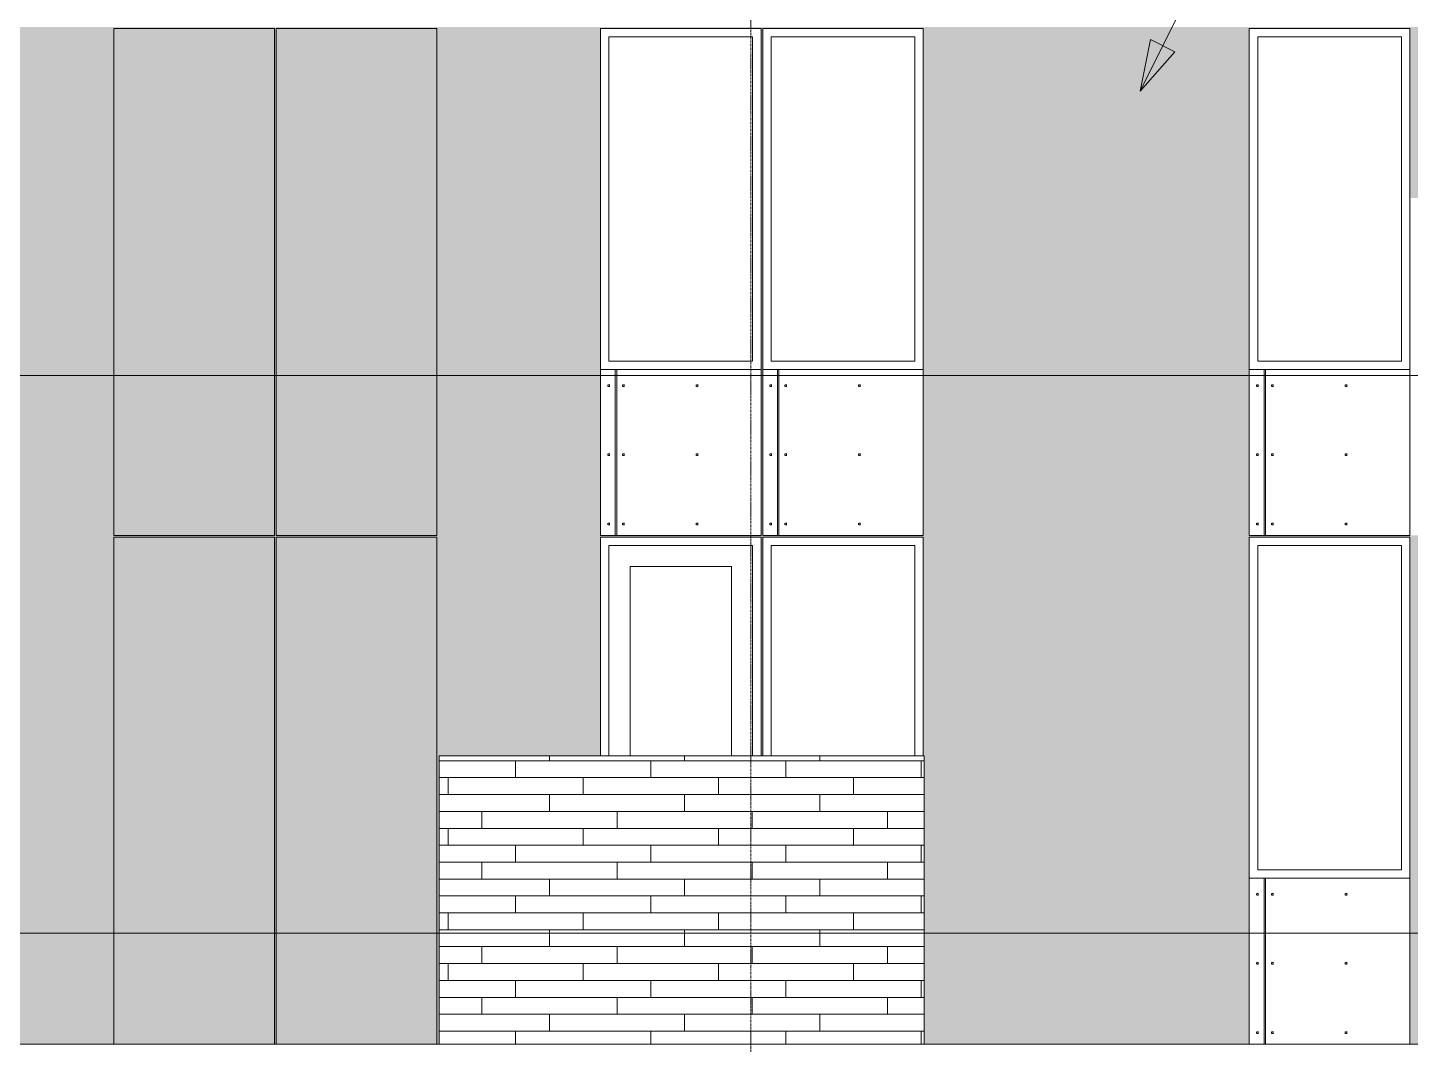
# Model space of a CAD drawing. Header units: inches. Extents: x -4169 to 1217, y -214 to 588.
# Drawn here: x -458.1 to -130.8, y 109.7 to 350.3 of the extents above; entities that cross this region are included whole.
import ezdxf

# ---------------------------------------------------------------- set-up
doc = ezdxf.new("R2010")
doc.units = ezdxf.units.IN
doc.header["$MEASUREMENT"] = 0
doc.linetypes.add('Grid Line 1_2_', pattern=[0.875, 0.5, -0.125, 0.125, -0.125])
for name, color, linetype, lineweight in [('0-6', 90, 'Continuous', 5), ('A-FLOR-LEVL-1', 51, 'Grid Line 1_2_', 9), ('A-GLAZ', 151, 'Continuous', 13), ('A-GLAZ-1', 151, 'Continuous', 9), ('A-WALL', 113, 'Continuous', 13), ('A-WALL-PATT-3', 111, 'Continuous', 9), ('G-ANNO-TEXT', 231, 'Continuous', 9), ('S-GRID-1', 1, 'Grid Line 1_2_', 9)]:
    doc.layers.add(name, color=color, linetype=linetype, lineweight=lineweight)
pattern_1 = [(0, (-358.583, 136.8), (0, 4), []), (90, (-358.583, 136.8), (-8, 8), [4, -28]), (90, (-342.583, 140.8), (-8, 8), [4, -28])]

# ---------------------------------------------------------------- blocks, each defined once
blk = doc.blocks.new('CTR - 2nd Phase_rvt-2-BUILDING ELEVATION - COURTYARD - LOOKING WEST')
at = {"layer": 'A-FLOR-LEVL-1'}
for p, q in [((1814.21, 268), (4168.71, 268)), ((1814.21, 136), (4168.71, 136))]:
    blk.add_line(p, q, dxfattribs=at)
blk = doc.blocks.new('CTR - 1st Phase - Common Walls_rvt-2-BUILDING ELEVATION - COURTYARD - LOOKING WEST')
at = {"layer": 'A-FLOR-LEVL-1'}
for p, q in [((1814.21, 268), (4168.71, 268)), ((1814.21, 136), (4168.71, 136))]:
    blk.add_line(p, q, dxfattribs=at)
blk = doc.blocks.new('_THE_ WINDOW _ DOOR - Door - 2nd Floor-2113393-BUILDING ELEVATION - COURTYARD - LOOKING WEST')
at = {"layer": 'A-GLAZ'}
for p, q in [((3328.94, 229.75), (3290.91, 229.75)), ((3290.91, 229.75), (3290.91, 178)), ((3328.94, 178), (3328.94, 229.75)), ((3292.91, 178), (3292.91, 227.75)), ((3292.91, 227.75), (3326.94, 227.75)), ((3326.94, 227.75), (3326.94, 178)), ((3297.91, 178), (3297.91, 222.75)), ((3297.91, 222.75), (3321.94, 222.75)), ((3321.94, 222.75), (3321.94, 178))]:
    blk.add_line(p, q, dxfattribs=at)
blk = doc.blocks.new('_THE_ WINDOW _ DOOR - hvac panel - 2nd floor-2113876-BUILDING ELEVATION - COURTYARD - LOOKING WEST')
at = {"layer": 'A-GLAZ-1'}
h = blk.add_hatch(dxfattribs=at)
h.set_pattern_fill('FP_52', color=256, style=0, pattern_type=2)
h.set_pattern_definition([(0, (2740.124, 174.437), (1, 1), [0.5, -1.5]), (90, (2740.374, 174.187), (-1, 1), [0.5, -1.5])])
h.paths.add_polyline_path([(2752.94, 109.75), (2752.94, 229.75), (2714.91, 229.75), (2714.91, 109.75), (2721.34, 109.75)], flags=0)
at = {"layer": 'A-GLAZ'}
for p, q in [((2752.94, 229.75), (2714.91, 229.75)), ((2714.91, 109.75), (2714.91, 229.75)), ((2752.94, 229.75), (2752.94, 109.75)), ((2752.94, 109.75), (2714.91, 109.75))]:
    blk.add_line(p, q, dxfattribs=at)
blk = doc.blocks.new('_THE_ WINDOW _ DOOR - hvac panel - 3rd floor-2113390-BUILDING ELEVATION - COURTYARD - LOOKING WEST')
at = {"layer": 'A-GLAZ-1'}
h = blk.add_hatch(dxfattribs=at)
h.set_pattern_fill('FP_55', color=256, style=0, pattern_type=2)
h.set_pattern_definition([(0, (2740.124, 294.812), (1, 1), [0.5, -1.5]), (90, (2740.374, 294.562), (-1, 1), [0.5, -1.5])])
h.paths.add_polyline_path([(2752.94, 230.12), (2752.94, 350.12), (2714.91, 350.12), (2714.91, 230.12), (2721.34, 230.12)], flags=0)
at = {"layer": 'A-GLAZ'}
for p, q in [((2752.94, 350.12), (2714.91, 350.12)), ((2714.91, 350.12), (2714.91, 230.12)), ((2752.94, 230.12), (2752.94, 350.12)), ((2714.91, 230.12), (2752.94, 230.12))]:
    blk.add_line(p, q, dxfattribs=at)
blk = doc.blocks.new('_THE_ WINDOW _ DOOR - Window - 3rd Floor-2113392-BUILDING ELEVATION - COURTYARD - LOOKING WEST')
at = {"layer": 'A-GLAZ-1'}
h = blk.add_hatch(dxfattribs=at)
h.set_pattern_fill('FP_53', color=256, style=0, pattern_type=2)
h.set_pattern_definition([(0, (2447.48, 287.55), (-38.4, 120.38), [0.392, -38.007]), (0, (2447.48, 287.95), (-38.4, 120.38), [0.392, -38.007]), (0, (2447.48, 303.91), (-38.4, 120.38), [0.392, -38.007]), (0, (2447.48, 304.3), (-38.4, 120.38), [0.392, -38.007]), (0, (2447.48, 320.27), (-38.4, 120.38), [0.392, -38.007]), (0, (2447.48, 320.66), (-38.4, 120.38), [0.392, -38.007]), (0, (2447.48, 336.62), (-38.4, 120.38), [0.392, -38.007]), (0, (2447.48, 337.02), (-38.4, 120.38), [0.392, -38.007]), (0, (2447.48, 352.98), (-38.4, 120.38), [0.392, -38.007]), (0, (2447.48, 353.38), (-38.4, 120.38), [0.392, -38.007]), (0, (2447.48, 369.34), (-38.4, 120.38), [0.392, -38.007]), (0, (2447.48, 369.73), (-38.4, 120.375), [0.392, -38.007]), (0, (2447.48, 385.7), (-38.4, 120.375), [0.392, -38.007]), (0, (2447.48, 386.09), (-38.4, 120.375), [0.392, -38.007]), (0, (2447.48, 402.05), (-38.4, 120.375), [0.392, -38.007]), (0, (2447.48, 402.45), (-38.4, 120.375), [0.392, -38.007]), (0, (2464.93, 287.55), (-38.4, 120.38), [0.392, -38.007]), (0, (2464.93, 287.95), (-38.4, 120.38), [0.392, -38.007]), (0, (2464.93, 303.91), (-38.4, 120.38), [0.392, -38.007]), (0, (2464.93, 304.3), (-38.4, 120.38), [0.392, -38.007]), (0, (2464.93, 320.27), (-38.4, 120.38), [0.392, -38.007]), (0, (2464.93, 320.66), (-38.4, 120.38), [0.392, -38.007]), (0, (2464.93, 336.62), (-38.4, 120.38), [0.392, -38.007]), (0, (2464.93, 337.02), (-38.4, 120.38), [0.392, -38.007]), (0, (2464.93, 352.98), (-38.4, 120.38), [0.392, -38.007]), (0, (2464.93, 353.38), (-38.4, 120.38), [0.392, -38.007]), (0, (2464.93, 369.34), (-38.4, 120.375), [0.392, -38.007]), (0, (2464.93, 369.73), (-38.4, 120.375), [0.392, -38.007]), (0, (2464.93, 385.7), (-38.4, 120.375), [0.392, -38.007]), (0, (2464.93, 386.09), (-38.4, 120.375), [0.392, -38.007]), (0, (2464.93, 402.05), (-38.4, 120.375), [0.392, -38.007]), (0, (2464.93, 402.45), (-38.4, 120.375), [0.392, -38.007]), (0, (2482.38, 287.55), (-38.4, 120.38), [0.392, -38.007]), (0, (2482.38, 287.95), (-38.4, 120.38), [0.392, -38.007]), (0, (2482.38, 303.91), (-38.4, 120.38), [0.392, -38.007]), (0, (2482.38, 304.3), (-38.4, 120.38), [0.392, -38.007]), (0, (2482.38, 320.27), (-38.4, 120.38), [0.392, -38.007]), (0, (2482.38, 320.66), (-38.4, 120.38), [0.392, -38.007]), (0, (2482.38, 336.62), (-38.4, 120.38), [0.392, -38.007]), (0, (2482.38, 337.02), (-38.4, 120.38), [0.392, -38.007]), (0, (2482.38, 352.98), (-38.4, 120.38), [0.392, -38.007]), (0, (2482.38, 353.38), (-38.4, 120.38), [0.392, -38.007]), (0, (2482.38, 369.34), (-38.4, 120.375), [0.392, -38.007]), (0, (2482.38, 369.73), (-38.4, 120.375), [0.392, -38.007]), (0, (2482.38, 385.7), (-38.4, 120.375), [0.392, -38.007]), (0, (2482.38, 386.09), (-38.4, 120.375), [0.392, -38.007]), (0, (2482.38, 402.05), (-38.4, 120.375), [0.392, -38.007]), (0, (2482.38, 402.45), (-38.4, 120.375), [0.392, -38.007]), (90, (2445.736, 285), (-38.4, 2e-15), [120, -0.375]), (90, (2446.11, 285), (-38.4, 2e-15), [120, -0.375]), (90, (2447.477, 287.554), (-38.4, 2e-15), [0.392, -119.982]), (90, (2447.477, 303.91), (-38.4, 2e-15), [0.392, -119.982]), (90, (2447.477, 320.268), (-38.4, 2e-15), [0.392, -119.982]), (90, (2447.477, 336.625), (-38.4, 2e-15), [0.392, -119.982]), (90, (2447.477, 352.982), (-38.4, 2e-15), [0.392, -119.982]), (90, (2447.477, 369.34), (-38.4, 2e-15), [0.392, -119.982]), (90, (2447.477, 385.697), (-38.4, 2e-15), [0.392, -119.982]), (90, (2447.477, 402.054), (-38.4, 2e-15), [0.392, -119.982]), (90, (2447.87, 287.554), (-38.4, 2e-15), [0.392, -119.982]), (90, (2447.87, 303.91), (-38.4, 2e-15), [0.392, -119.982]), (90, (2447.87, 320.268), (-38.4, 2e-15), [0.392, -119.982]), (90, (2447.87, 336.625), (-38.4, 2e-15), [0.392, -119.982]), (90, (2447.87, 352.982), (-38.4, 2e-15), [0.392, -119.982]), (90, (2447.87, 369.34), (-38.4, 2e-15), [0.392, -119.982]), (90, (2447.87, 385.697), (-38.4, 2e-15), [0.392, -119.982]), (90, (2447.87, 402.054), (-38.4, 2e-15), [0.392, -119.982]), (90, (2464.927, 287.554), (-38.4, 2e-15), [0.392, -119.982]), (90, (2464.927, 303.91), (-38.4, 2e-15), [0.392, -119.982]), (90, (2464.927, 320.268), (-38.4, 2e-15), [0.392, -119.982]), (90, (2464.927, 336.625), (-38.4, 2e-15), [0.392, -119.982]), (90, (2464.927, 352.982), (-38.4, 2e-15), [0.392, -119.982]), (90, (2464.927, 369.34), (-38.4, 2e-15), [0.392, -119.982]), (90, (2464.927, 385.697), (-38.4, 2e-15), [0.392, -119.982]), (90, (2464.927, 402.054), (-38.4, 2e-15), [0.392, -119.982]), (90, (2465.32, 287.554), (-38.4, 2e-15), [0.392, -119.982]), (90, (2465.32, 303.91), (-38.4, 2e-15), [0.392, -119.982]), (90, (2465.32, 320.268), (-38.4, 2e-15), [0.392, -119.982]), (90, (2465.32, 336.625), (-38.4, 2e-15), [0.392, -119.982]), (90, (2465.32, 352.982), (-38.4, 2e-15), [0.392, -119.982]), (90, (2465.32, 369.34), (-38.4, 2e-15), [0.392, -119.982]), (90, (2465.32, 385.697), (-38.4, 2e-15), [0.392, -119.982]), (90, (2465.32, 402.054), (-38.4, 2e-15), [0.392, -119.982]), (90, (2482.377, 287.554), (-38.4, 2e-15), [0.392, -119.982]), (90, (2482.377, 303.91), (-38.4, 2e-15), [0.392, -119.982]), (90, (2482.377, 320.268), (-38.4, 2e-15), [0.392, -119.982]), (90, (2482.377, 336.625), (-38.4, 2e-15), [0.392, -119.982]), (90, (2482.377, 352.982), (-38.4, 2e-15), [0.392, -119.982]), (90, (2482.377, 369.34), (-38.4, 2e-15), [0.392, -119.982]), (90, (2482.377, 385.697), (-38.4, 2e-15), [0.392, -119.982]), (90, (2482.377, 402.054), (-38.4, 2e-15), [0.392, -119.982]), (90, (2482.77, 287.554), (-38.4, 2e-15), [0.392, -119.982]), (90, (2482.77, 303.91), (-38.4, 2e-15), [0.392, -119.982]), (90, (2482.77, 320.268), (-38.4, 2e-15), [0.392, -119.982]), (90, (2482.77, 336.625), (-38.4, 2e-15), [0.392, -119.982]), (90, (2482.77, 352.982), (-38.4, 2e-15), [0.392, -119.982]), (90, (2482.77, 369.34), (-38.4, 2e-15), [0.392, -119.982]), (90, (2482.77, 385.697), (-38.4, 2e-15), [0.392, -119.982]), (90, (2482.77, 402.054), (-38.4, 2e-15), [0.392, -119.982]), (180, (2484.14, 284.62), (-38.4, 120.38), [38.025, -0.375]), (180, (2484.14, 285), (-38.4, 120.38), [38.025, -0.375])])
h.paths.add_polyline_path([(2407.71, 230.12), (2445.74, 230.12), (2445.74, 269.37), (2407.71, 269.37), (2407.71, 232.61)], flags=0)
at = {"layer": 'A-GLAZ'}
for p, q in [((2445.74, 350.12), (2407.71, 350.12)), ((2407.71, 350.12), (2407.71, 269.37)), ((2409.71, 271.37), (2409.71, 348.12)), ((2409.71, 348.12), (2443.74, 348.12)), ((2443.74, 348.12), (2443.74, 271.37)), ((2445.74, 269.37), (2445.74, 350.12)), ((2407.71, 269.37), (2445.74, 269.37)), ((2407.71, 269.37), (2407.71, 230.12)), ((2443.74, 271.37), (2409.71, 271.37)), ((2445.74, 230.12), (2445.74, 269.37)), ((2407.71, 230.12), (2445.74, 230.12))]:
    blk.add_line(p, q, dxfattribs=at)
blk = doc.blocks.new('_THE_ WINDOW _ DOOR - Window - 2nd Floor-V61-BUILDING ELEVATION - COURTYARD - LOOKING WEST')
at = {"layer": 'A-GLAZ-1'}
h = blk.add_hatch(dxfattribs=at)
h.set_pattern_fill('FP_56', color=256, style=0, pattern_type=2)
h.set_pattern_definition([(0, (3177.08, 167.18), (-38.4, 120.38), [0.392, -38.007]), (0, (3177.08, 167.57), (-38.4, 120.38), [0.392, -38.007]), (0, (3177.08, 183.54), (-38.4, 120.38), [0.392, -38.007]), (0, (3177.08, 183.93), (-38.4, 120.38), [0.392, -38.007]), (0, (3177.08, 199.89), (-38.4, 120.38), [0.392, -38.007]), (0, (3177.08, 200.29), (-38.4, 120.38), [0.392, -38.007]), (0, (3177.08, 216.25), (-38.4, 120.38), [0.392, -38.007]), (0, (3177.08, 216.64), (-38.4, 120.38), [0.392, -38.007]), (0, (3177.08, 232.61), (-38.4, 120.38), [0.392, -38.007]), (0, (3177.08, 233), (-38.4, 120.38), [0.392, -38.007]), (0, (3177.08, 248.96), (-38.4, 120.38), [0.392, -38.007]), (0, (3177.08, 249.36), (-38.4, 120.375), [0.392, -38.007]), (0, (3177.08, 265.32), (-38.4, 120.375), [0.392, -38.007]), (0, (3177.08, 265.71), (-38.4, 120.375), [0.392, -38.007]), (0, (3177.08, 281.68), (-38.4, 120.375), [0.392, -38.007]), (0, (3177.08, 282.07), (-38.4, 120.375), [0.392, -38.007]), (0, (3194.53, 167.18), (-38.4, 120.38), [0.392, -38.007]), (0, (3194.53, 167.57), (-38.4, 120.38), [0.392, -38.007]), (0, (3194.53, 183.54), (-38.4, 120.38), [0.392, -38.007]), (0, (3194.53, 183.93), (-38.4, 120.38), [0.392, -38.007]), (0, (3194.53, 199.89), (-38.4, 120.38), [0.392, -38.007]), (0, (3194.53, 200.29), (-38.4, 120.38), [0.392, -38.007]), (0, (3194.53, 216.25), (-38.4, 120.38), [0.392, -38.007]), (0, (3194.53, 216.64), (-38.4, 120.38), [0.392, -38.007]), (0, (3194.53, 232.61), (-38.4, 120.38), [0.392, -38.007]), (0, (3194.53, 233), (-38.4, 120.38), [0.392, -38.007]), (0, (3194.53, 248.96), (-38.4, 120.375), [0.392, -38.007]), (0, (3194.53, 249.36), (-38.4, 120.375), [0.392, -38.007]), (0, (3194.53, 265.32), (-38.4, 120.375), [0.392, -38.007]), (0, (3194.53, 265.71), (-38.4, 120.375), [0.392, -38.007]), (0, (3194.53, 281.68), (-38.4, 120.375), [0.392, -38.007]), (0, (3194.53, 282.07), (-38.4, 120.375), [0.392, -38.007]), (0, (3211.98, 167.18), (-38.4, 120.38), [0.392, -38.007]), (0, (3211.98, 167.57), (-38.4, 120.38), [0.392, -38.007]), (0, (3211.98, 183.54), (-38.4, 120.38), [0.392, -38.007]), (0, (3211.98, 183.93), (-38.4, 120.38), [0.392, -38.007]), (0, (3211.98, 199.89), (-38.4, 120.38), [0.392, -38.007]), (0, (3211.98, 200.29), (-38.4, 120.38), [0.392, -38.007]), (0, (3211.98, 216.25), (-38.4, 120.38), [0.392, -38.007]), (0, (3211.98, 216.64), (-38.4, 120.38), [0.392, -38.007]), (0, (3211.98, 232.61), (-38.4, 120.38), [0.392, -38.007]), (0, (3211.98, 233), (-38.4, 120.38), [0.392, -38.007]), (0, (3211.98, 248.96), (-38.4, 120.375), [0.392, -38.007]), (0, (3211.98, 249.36), (-38.4, 120.375), [0.392, -38.007]), (0, (3211.98, 265.32), (-38.4, 120.375), [0.392, -38.007]), (0, (3211.98, 265.71), (-38.4, 120.375), [0.392, -38.007]), (0, (3211.98, 281.68), (-38.4, 120.375), [0.392, -38.007]), (0, (3211.98, 282.07), (-38.4, 120.375), [0.392, -38.007]), (90, (3175.336, 164.625), (-38.4, 2e-15), [120, -0.375]), (90, (3175.71, 164.625), (-38.4, 2e-15), [120, -0.375]), (90, (3177.077, 167.18), (-38.4, 2e-15), [0.392, -119.982]), (90, (3177.077, 183.536), (-38.4, 2e-15), [0.392, -119.982]), (90, (3177.077, 199.893), (-38.4, 2e-15), [0.392, -119.982]), (90, (3177.077, 216.25), (-38.4, 2e-15), [0.392, -119.982]), (90, (3177.077, 232.607), (-38.4, 2e-15), [0.392, -119.982]), (90, (3177.077, 248.964), (-38.4, 2e-15), [0.392, -119.982]), (90, (3177.077, 265.322), (-38.4, 2e-15), [0.392, -119.982]), (90, (3177.077, 281.68), (-38.4, 2e-15), [0.392, -119.982]), (90, (3177.47, 167.18), (-38.4, 2e-15), [0.392, -119.982]), (90, (3177.47, 183.536), (-38.4, 2e-15), [0.392, -119.982]), (90, (3177.47, 199.893), (-38.4, 2e-15), [0.392, -119.982]), (90, (3177.47, 216.25), (-38.4, 2e-15), [0.392, -119.982]), (90, (3177.47, 232.607), (-38.4, 2e-15), [0.392, -119.982]), (90, (3177.47, 248.964), (-38.4, 2e-15), [0.392, -119.982]), (90, (3177.47, 265.322), (-38.4, 2e-15), [0.392, -119.982]), (90, (3177.47, 281.68), (-38.4, 2e-15), [0.392, -119.982]), (90, (3194.527, 167.18), (-38.4, 2e-15), [0.392, -119.982]), (90, (3194.527, 183.536), (-38.4, 2e-15), [0.392, -119.982]), (90, (3194.527, 199.893), (-38.4, 2e-15), [0.392, -119.982]), (90, (3194.527, 216.25), (-38.4, 2e-15), [0.392, -119.982]), (90, (3194.527, 232.607), (-38.4, 2e-15), [0.392, -119.982]), (90, (3194.527, 248.964), (-38.4, 2e-15), [0.392, -119.982]), (90, (3194.527, 265.322), (-38.4, 2e-15), [0.392, -119.982]), (90, (3194.527, 281.68), (-38.4, 2e-15), [0.392, -119.982]), (90, (3194.92, 167.18), (-38.4, 2e-15), [0.392, -119.982]), (90, (3194.92, 183.536), (-38.4, 2e-15), [0.392, -119.982]), (90, (3194.92, 199.893), (-38.4, 2e-15), [0.392, -119.982]), (90, (3194.92, 216.25), (-38.4, 2e-15), [0.392, -119.982]), (90, (3194.92, 232.607), (-38.4, 2e-15), [0.392, -119.982]), (90, (3194.92, 248.964), (-38.4, 2e-15), [0.392, -119.982]), (90, (3194.92, 265.322), (-38.4, 2e-15), [0.392, -119.982]), (90, (3194.92, 281.68), (-38.4, 2e-15), [0.392, -119.982]), (90, (3211.977, 167.18), (-38.4, 2e-15), [0.392, -119.982]), (90, (3211.977, 183.536), (-38.4, 2e-15), [0.392, -119.982]), (90, (3211.977, 199.893), (-38.4, 2e-15), [0.392, -119.982]), (90, (3211.977, 216.25), (-38.4, 2e-15), [0.392, -119.982]), (90, (3211.977, 232.607), (-38.4, 2e-15), [0.392, -119.982]), (90, (3211.977, 248.964), (-38.4, 2e-15), [0.392, -119.982]), (90, (3211.977, 265.322), (-38.4, 2e-15), [0.392, -119.982]), (90, (3211.977, 281.68), (-38.4, 2e-15), [0.392, -119.982]), (90, (3212.37, 167.18), (-38.4, 2e-15), [0.392, -119.982]), (90, (3212.37, 183.536), (-38.4, 2e-15), [0.392, -119.982]), (90, (3212.37, 199.893), (-38.4, 2e-15), [0.392, -119.982]), (90, (3212.37, 216.25), (-38.4, 2e-15), [0.392, -119.982]), (90, (3212.37, 232.607), (-38.4, 2e-15), [0.392, -119.982]), (90, (3212.37, 248.964), (-38.4, 2e-15), [0.392, -119.982]), (90, (3212.37, 265.322), (-38.4, 2e-15), [0.392, -119.982]), (90, (3212.37, 281.68), (-38.4, 2e-15), [0.392, -119.982]), (180, (3213.74, 164.25), (-38.4, 120.38), [38.025, -0.375]), (180, (3213.74, 164.62), (-38.4, 120.38), [38.025, -0.375])])
h.paths.add_polyline_path([(3139.31, 109.75), (3175.34, 109.75), (3175.34, 149), (3137.31, 149), (3137.31, 109.75)], flags=0)
at = {"layer": 'A-GLAZ'}
for p, q in [((3175.34, 229.75), (3137.31, 229.75)), ((3137.31, 229.75), (3137.31, 149)), ((3175.34, 149), (3175.34, 229.75)), ((3139.31, 151), (3139.31, 227.75)), ((3139.31, 227.75), (3173.34, 227.75)), ((3173.34, 227.75), (3173.34, 151)), ((3173.34, 151), (3139.31, 151)), ((3137.31, 149), (3175.34, 149)), ((3137.31, 149), (3137.31, 109.75)), ((3175.34, 109.75), (3175.34, 149)), ((3137.31, 109.75), (3175.34, 109.75))]:
    blk.add_line(p, q, dxfattribs=at)
blk = doc.blocks.new('_THE_ WINDOW _ DOOR - Window - 2nd Floor-2113388-BUILDING ELEVATION - COURTYARD - LOOKING WEST')
at = {"layer": 'A-GLAZ'}
for p, q in [((3367.34, 229.75), (3329.31, 229.75)), ((3329.31, 229.75), (3329.31, 178)), ((3367.34, 178), (3367.34, 229.75)), ((3331.31, 178), (3331.31, 227.75)), ((3331.31, 227.75), (3365.34, 227.75)), ((3365.34, 227.75), (3365.34, 178))]:
    blk.add_line(p, q, dxfattribs=at)

msp = doc.modelspace()

# ---------------------------------------------------------------- hatches: boundary and pattern name
at = {"layer": 'A-WALL-PATT-3'}
h = msp.add_hatch(dxfattribs=at)
h.set_pattern_fill('FP_48', color=256, style=0, pattern_type=2)
h.set_pattern_definition([(0, (293.27, 112.3), (-38.4, 120.375), [0.392, -38.007]), (0, (293.27, 112.7), (-38.4, 120.375), [0.392, -38.007]), (0, (293.27, 128.66), (-38.4, 120.375), [0.392, -38.007]), (0, (293.27, 129.05), (-38.4, 120.375), [0.392, -38.007]), (0, (293.27, 145.02), (-38.4, 120.375), [0.392, -38.007]), (0, (293.27, 145.41), (-38.4, 120.375), [0.392, -38.007]), (0, (293.27, 161.38), (-38.4, 120.375), [0.392, -38.007]), (0, (293.27, 161.77), (-38.4, 120.375), [0.392, -38.007]), (0, (293.27, 177.73), (-38.4, 120.375), [0.392, -38.007]), (0, (293.27, 178.12), (-38.4, 120.375), [0.392, -38.007]), (0, (293.27, 194.09), (-38.4, 120.375), [0.392, -38.007]), (0, (293.27, 194.48), (-38.4, 120.375), [0.392, -38.007]), (0, (293.27, 210.45), (-38.4, 120.375), [0.392, -38.007]), (0, (293.27, 210.84), (-38.4, 120.375), [0.392, -38.007]), (0, (293.27, 226.8), (-38.4, 120.375), [0.392, -38.007]), (0, (293.27, 227.2), (-38.4, 120.375), [0.392, -38.007]), (0, (310.72, 112.3), (-38.4, 120.375), [0.392, -38.007]), (0, (310.72, 112.7), (-38.4, 120.375), [0.392, -38.007]), (0, (310.72, 128.66), (-38.4, 120.375), [0.392, -38.007]), (0, (310.72, 129.05), (-38.4, 120.375), [0.392, -38.007]), (0, (310.72, 145.02), (-38.4, 120.375), [0.392, -38.007]), (0, (310.72, 145.41), (-38.4, 120.375), [0.392, -38.007]), (0, (310.72, 161.38), (-38.4, 120.375), [0.392, -38.007]), (0, (310.72, 161.77), (-38.4, 120.375), [0.392, -38.007]), (0, (310.72, 177.73), (-38.4, 120.375), [0.392, -38.007]), (0, (310.72, 178.12), (-38.4, 120.375), [0.392, -38.007]), (0, (310.72, 194.09), (-38.4, 120.375), [0.392, -38.007]), (0, (310.72, 194.48), (-38.4, 120.375), [0.392, -38.007]), (0, (310.72, 210.45), (-38.4, 120.375), [0.392, -38.007]), (0, (310.72, 210.84), (-38.4, 120.375), [0.392, -38.007]), (0, (310.72, 226.8), (-38.4, 120.375), [0.392, -38.007]), (0, (310.72, 227.2), (-38.4, 120.375), [0.392, -38.007]), (0, (328.17, 112.3), (-38.4, 120.375), [0.392, -38.007]), (0, (328.17, 112.7), (-38.4, 120.375), [0.392, -38.007]), (0, (328.17, 128.66), (-38.4, 120.375), [0.392, -38.007]), (0, (328.17, 129.05), (-38.4, 120.375), [0.392, -38.007]), (0, (328.17, 145.02), (-38.4, 120.375), [0.392, -38.007]), (0, (328.17, 145.41), (-38.4, 120.375), [0.392, -38.007]), (0, (328.17, 161.38), (-38.4, 120.375), [0.392, -38.007]), (0, (328.17, 161.77), (-38.4, 120.375), [0.392, -38.007]), (0, (328.17, 177.73), (-38.4, 120.375), [0.392, -38.007]), (0, (328.17, 178.12), (-38.4, 120.375), [0.392, -38.007]), (0, (328.17, 194.09), (-38.4, 120.375), [0.392, -38.007]), (0, (328.17, 194.48), (-38.4, 120.375), [0.392, -38.007]), (0, (328.17, 210.45), (-38.4, 120.375), [0.392, -38.007]), (0, (328.17, 210.84), (-38.4, 120.375), [0.392, -38.007]), (0, (328.17, 226.8), (-38.4, 120.375), [0.392, -38.007]), (0, (328.17, 227.2), (-38.4, 120.375), [0.392, -38.007]), (90, (291.53, 109.75), (-38.4, 2e-15), [120, -0.375]), (90, (291.904, 109.75), (-38.4, 2e-15), [120, -0.375]), (90, (293.27, 112.304), (-38.4, 2e-15), [0.392, -119.982]), (90, (293.27, 128.66), (-38.4, 2e-15), [0.392, -119.982]), (90, (293.27, 145.018), (-38.4, 2e-15), [0.392, -119.982]), (90, (293.27, 161.375), (-38.4, 2e-15), [0.392, -119.982]), (90, (293.27, 177.732), (-38.4, 2e-15), [0.392, -119.982]), (90, (293.27, 194.09), (-38.4, 2e-15), [0.392, -119.982]), (90, (293.27, 210.447), (-38.4, 2e-15), [0.392, -119.982]), (90, (293.27, 226.804), (-38.4, 2e-15), [0.392, -119.982]), (90, (293.663, 112.304), (-38.4, 2e-15), [0.392, -119.982]), (90, (293.663, 128.66), (-38.4, 2e-15), [0.392, -119.982]), (90, (293.663, 145.018), (-38.4, 2e-15), [0.392, -119.982]), (90, (293.663, 161.375), (-38.4, 2e-15), [0.392, -119.982]), (90, (293.663, 177.732), (-38.4, 2e-15), [0.392, -119.982]), (90, (293.663, 194.09), (-38.4, 2e-15), [0.392, -119.982]), (90, (293.663, 210.447), (-38.4, 2e-15), [0.392, -119.982]), (90, (293.663, 226.804), (-38.4, 2e-15), [0.392, -119.982]), (90, (310.72, 112.304), (-38.4, 2e-15), [0.392, -119.982]), (90, (310.72, 128.66), (-38.4, 2e-15), [0.392, -119.982]), (90, (310.72, 145.018), (-38.4, 2e-15), [0.392, -119.982]), (90, (310.72, 161.375), (-38.4, 2e-15), [0.392, -119.982]), (90, (310.72, 177.732), (-38.4, 2e-15), [0.392, -119.982]), (90, (310.72, 194.09), (-38.4, 2e-15), [0.392, -119.982]), (90, (310.72, 210.447), (-38.4, 2e-15), [0.392, -119.982]), (90, (310.72, 226.804), (-38.4, 2e-15), [0.392, -119.982]), (90, (311.113, 112.304), (-38.4, 2e-15), [0.392, -119.982]), (90, (311.113, 128.66), (-38.4, 2e-15), [0.392, -119.982]), (90, (311.113, 145.018), (-38.4, 2e-15), [0.392, -119.982]), (90, (311.113, 161.375), (-38.4, 2e-15), [0.392, -119.982]), (90, (311.113, 177.732), (-38.4, 2e-15), [0.392, -119.982]), (90, (311.113, 194.09), (-38.4, 2e-15), [0.392, -119.982]), (90, (311.113, 210.447), (-38.4, 2e-15), [0.392, -119.982]), (90, (311.113, 226.804), (-38.4, 2e-15), [0.392, -119.982]), (90, (328.17, 112.304), (-38.4, 2e-15), [0.392, -119.982]), (90, (328.17, 128.66), (-38.4, 2e-15), [0.392, -119.982]), (90, (328.17, 145.018), (-38.4, 2e-15), [0.392, -119.982]), (90, (328.17, 161.375), (-38.4, 2e-15), [0.392, -119.982]), (90, (328.17, 177.732), (-38.4, 2e-15), [0.392, -119.982]), (90, (328.17, 194.09), (-38.4, 2e-15), [0.392, -119.982]), (90, (328.17, 210.447), (-38.4, 2e-15), [0.392, -119.982]), (90, (328.17, 226.804), (-38.4, 2e-15), [0.392, -119.982]), (90, (328.563, 112.304), (-38.4, 2e-15), [0.392, -119.982]), (90, (328.563, 128.66), (-38.4, 2e-15), [0.392, -119.982]), (90, (328.563, 145.018), (-38.4, 2e-15), [0.392, -119.982]), (90, (328.563, 161.375), (-38.4, 2e-15), [0.392, -119.982]), (90, (328.563, 177.732), (-38.4, 2e-15), [0.392, -119.982]), (90, (328.563, 194.09), (-38.4, 2e-15), [0.392, -119.982]), (90, (328.563, 210.447), (-38.4, 2e-15), [0.392, -119.982]), (90, (328.563, 226.804), (-38.4, 2e-15), [0.392, -119.982]), (180, (329.93, 109.38), (-38.4, 120.375), [38.025, -0.375]), (180, (329.93, 109.75), (-38.4, 120.375), [38.025, -0.375])])
h.paths.add_polyline_path([(-1037.4084, 109.75), (-1013.6959, 109.75), (-1013.6959, 229.75), (-975.6709, 229.75), (-975.6709, 109.75), (-975.2959, 109.75), (-975.2959, 229.75), (-937.2709, 229.75), (-937.2709, 109.75), (-898.4959, 109.75), (-898.4959, 229.75), (-860.4709, 229.75), (-860.4709, 178), (-860.0959, 178), (-860.0959, 229.75), (-822.0709, 229.75), (-822.0709, 178), (-783.6709, 178), (-783.6709, 109.75), (-783.2959, 109.75), (-783.2959, 229.75), (-745.2709, 229.75), (-745.2709, 109.75), (-706.4959, 109.75), (-706.4959, 229.75), (-668.4709, 229.75), (-668.4709, 109.75), (-668.0959, 109.75), (-668.0959, 229.75), (-630.0709, 229.75), (-630.0709, 109.75), (-552.8959, 109.75), (-552.8959, 229.75), (-514.8709, 229.75), (-514.8709, 109.75), (-514.4959, 109.75), (-514.4959, 229.75), (-476.4709, 229.75), (-476.4709, 109.75), (-437.6959, 109.75), (-437.6959, 229.75), (-399.6709, 229.75), (-399.6709, 109.75), (-399.2959, 109.75), (-399.2959, 229.75), (-361.2709, 229.75), (-361.2709, 109.75), (-360.7084, 109.75), (-360.7084, 178), (-322.4959, 178), (-322.4959, 229.75), (-284.4709, 229.75), (-284.4709, 178), (-284.0959, 178), (-284.0959, 229.75), (-246.0709, 229.75), (-246.0709, 178), (-245.8834, 178), (-245.8834, 109.75), (-168.8959, 109.75), (-168.8959, 229.75), (-130.8709, 229.75), (-130.8709, 109.75), (-92.0959, 109.75), (-92.0959, 229.75), (-54.0709, 229.75), (-54.0709, 109.75), (-15.2959, 109.75), (-15.2959, 229.75), (22.7291, 229.75), (22.7291, 109.75), (23.1041, 109.75), (23.1041, 229.75), (61.1291, 229.75), (61.1291, 109.75), (138.3041, 109.75), (138.3041, 229.75), (176.3291, 229.75), (176.3291, 178), (176.7041, 178), (176.7041, 229.75), (214.7291, 229.75), (214.7291, 178), (215.1041, 178), (215.1041, 229.75), (253.1291, 229.75), (253.1291, 178), (253.3166, 178), (253.3166, 109.75), (285.6533, 109.75), (285.6533, 112), (285.8416, 112), (285.8416, 230.1875), (285.5916, 230.1875), (285.5916, 347.375), (285.0916, 347.375), (285.0916, 350.125), (285.8416, 350.125), (285.8416, 350.5), (-1037.4084, 350.5), (-1037.4084, 350.125), (-937.2709, 350.125), (-937.2709, 230.125), (-1037.4084, 230.125), (-1037.4084, 148.5014)], flags=0)
h.paths.add_polyline_path([(61.1291, 230.125), (23.1041, 230.125), (23.1041, 350.125), (61.1291, 350.125), (61.1291, 232.6074)], flags=0)
h.paths.add_polyline_path([(137.7416, 230.125), (99.7166, 230.125), (99.7166, 350.125), (137.7416, 350.125), (137.7416, 265.75)], flags=0)
h.paths.add_polyline_path([(22.7291, 230.125), (-15.2959, 230.125), (-15.2959, 350.125), (22.7291, 350.125), (22.7291, 232.6074)], flags=0)
h.paths.add_polyline_path([(-670.4709, 230.125), (-706.4959, 230.125), (-706.4959, 350.125), (-668.4709, 350.125), (-668.4709, 230.125)], flags=0)
h.paths.add_polyline_path([(-632.0709, 230.125), (-668.0959, 230.125), (-668.0959, 350.125), (-630.0709, 350.125), (-630.0709, 230.125)], flags=0)
h.paths.add_polyline_path([(-747.2709, 230.125), (-783.2959, 230.125), (-783.2959, 350.125), (-745.2709, 350.125), (-745.2709, 230.125)], flags=0)
h.paths.add_polyline_path([(-933.1426, 230.125), (-936.8959, 230.125), (-936.8959, 350.125), (-898.8709, 350.125), (-898.8709, 230.125)], flags=0)
h.paths.add_polyline_path([(-860.0959, 230.125), (-860.0959, 350.125), (-822.0709, 350.125), (-822.0709, 230.125), (-824.0709, 230.125)], flags=0)
h.paths.add_polyline_path([(-54.4474, 230.125), (-130.6834, 230.125), (-130.6834, 310), (-92.0959, 310), (-92.0959, 350.125), (-54.0709, 350.125), (-54.0709, 310), (-15.8584, 310), (-15.8584, 230.125), (-54.0709, 230.125)], flags=0)
h.paths.add_polyline_path([(-552.5194, 230.125), (-591.4834, 230.125), (-591.4834, 310), (-552.8959, 310), (-552.8959, 350.125), (-514.8709, 350.125), (-514.8709, 310), (-514.4959, 310), (-514.4959, 350.125), (-476.4709, 350.125), (-476.4709, 230.125), (-550.8959, 230.125)], flags=0)
h.paths.add_polyline_path([(138.3041, 230.125), (138.3041, 350.125), (176.3291, 350.125), (176.3291, 230.125), (140.3041, 230.125)], flags=0)
h.paths.add_polyline_path([(176.7041, 230.125), (176.7041, 350.125), (214.7291, 350.125), (214.7291, 230.125), (178.7041, 230.125)], flags=0)
h.paths.add_polyline_path([(-437.6959, 230.125), (-437.6959, 350.125), (-399.6709, 350.125), (-399.6709, 230.125)], flags=0)
h.paths.add_polyline_path([(-392.8666, 230.125), (-399.2959, 230.125), (-399.2959, 350.125), (-361.2709, 350.125), (-361.2709, 230.125)], flags=0)
h.paths.add_polyline_path([(-320.4959, 230.125), (-322.4959, 230.125), (-322.4959, 350.125), (-284.4709, 350.125), (-284.4709, 230.125)], flags=0)
h.paths.add_polyline_path([(-246.0709, 230.125), (-284.0959, 230.125), (-284.0959, 350.125), (-246.0709, 350.125), (-246.0709, 269.375)], flags=0)
h.paths.add_polyline_path([(-130.8709, 230.125), (-168.8959, 230.125), (-168.8959, 350.125), (-130.8709, 350.125), (-130.8709, 269.375)], flags=0)
h.paths.add_polyline_path([(285.1541, 347.4375), (285.5291, 347.4375), (285.5291, 347.625), (285.5916, 347.625), (285.5916, 350.0625), (285.1541, 350.0625), (285.1541, 347.625)], flags=0)
h = msp.add_hatch(dxfattribs=at)
h.set_pattern_fill('FP_64', color=256, style=0, pattern_type=2)
h.set_pattern_definition(pattern_1)
h.paths.add_polyline_path([(-356.4584, 109.75), (-356.4584, 178), (-360.7084, 178), (-360.7084, 109.75)], flags=0)
h = msp.add_hatch(dxfattribs=at)
h.set_pattern_fill('FP_64', color=256, style=0, pattern_type=2)
h.set_pattern_definition(pattern_1)
h.paths.add_polyline_path([(-356.4584, 109.75), (-250.1334, 109.75), (-250.1334, 178), (-356.4584, 178)], flags=0)
h = msp.add_hatch(dxfattribs=at)
h.set_pattern_fill('FP_64', color=256, style=0, pattern_type=2)
h.set_pattern_definition(pattern_1)
h.paths.add_polyline_path([(-245.8834, 109.75), (-245.8834, 178), (-250.1334, 178), (-250.1334, 109.75)], flags=0)
at = {"layer": 'G-ANNO-TEXT'}
msp.add_hatch(color=256, dxfattribs=at).paths.add_polyline_path([(-194.7412, 335.3051), (-186.5185, 344.6178), (-192.2764, 347.4815)], flags=0)

# ---------------------------------------------------------------- linework, layer by layer
at = {"layer": 'A-FLOR-LEVL-1'}
for p, q in [((-1299.2508, 268), (1053.7573, 268)), ((-1299.2508, 136), (1053.7573, 136))]:
    msp.add_line(p, q, dxfattribs=at)
at = {"layer": 'A-WALL'}
for p, q in [((-437.6959, 230.125), (-437.6959, 350.125)), ((-437.6959, 350.125), (-399.6709, 350.125)), ((-399.6709, 350.125), (-399.6709, 230.125)), ((-399.2959, 230.125), (-399.2959, 350.125)), ((-399.2959, 350.125), (-361.2709, 350.125)), ((-361.2709, 350.125), (-361.2709, 230.125)), ((-322.4959, 230.125), (-322.4959, 269.375)), ((-284.4709, 269.375), (-284.4709, 230.125)), ((-284.0959, 230.125), (-284.0959, 269.375)), ((-246.0709, 269.375), (-246.0709, 230.125)), ((-168.8959, 230.125), (-168.8959, 269.375)), ((-130.8709, 269.375), (-130.8709, 230.125)), ((-399.6709, 230.125), (-437.6959, 230.125)), ((-437.6959, 109.75), (-437.6959, 229.75)), ((-437.6959, 229.75), (-399.6709, 229.75)), ((-399.6709, 229.75), (-399.6709, 109.75)), ((-361.2709, 230.125), (-399.2959, 230.125)), ((-399.2959, 109.75), (-399.2959, 229.75)), ((-399.2959, 229.75), (-361.2709, 229.75)), ((-361.2709, 229.75), (-361.2709, 109.75)), ((-284.4709, 230.125), (-322.4959, 230.125)), ((-246.0709, 230.125), (-284.0959, 230.125)), ((-130.8709, 230.125), (-168.8959, 230.125)), ((-360.7084, 109.75), (-360.7084, 178)), ((-245.8834, 178), (-360.7084, 178)), ((-245.8834, 178), (-245.8834, 109.75)), ((-168.8959, 109.75), (-168.8959, 149)), ((-130.8709, 149), (-130.8709, 109.75)), ((-476.4709, 109.75), (-437.6959, 109.75)), ((-399.6709, 109.75), (-399.2959, 109.75)), ((-361.2709, 109.75), (-168.8959, 109.75)), ((-130.8709, 109.75), (-92.0959, 109.75))]:
    msp.add_line(p, q, dxfattribs=at)
at = {"layer": 'G-ANNO-TEXT'}
for p, q in [((-194.7412, 335.3051), (-84.8849, 556.189)), ((-192.2764, 347.4815), (-194.7412, 335.3051)), ((-186.5185, 344.6178), (-192.2764, 347.4815)), ((-194.7412, 335.3051), (-186.5185, 344.6178))]:
    msp.add_line(p, q, dxfattribs=at)
at = {"layer": 'S-GRID-1'}
msp.add_line((-286.8834, -159.8356), (-286.8834, 470.5), dxfattribs=at)

# ---------------------------------------------------------------- block references
at = {"layer": '0-6'}
for name in ['CTR - 2nd Phase_rvt-2-BUILDING ELEVATION - COURTYARD - LOOKING WEST', 'CTR - 1st Phase - Common Walls_rvt-2-BUILDING ELEVATION - COURTYARD - LOOKING WEST']:
    msp.add_blockref(name, (-3114.2072, 0), dxfattribs=at)
at = {"layer": 'A-GLAZ'}
for name, p in [('_THE_ WINDOW _ DOOR - hvac panel - 3rd floor-2113390-BUILDING ELEVATION - COURTYARD - LOOKING WEST', (-3152.6072, 0)), ('_THE_ WINDOW _ DOOR - hvac panel - 3rd floor-2113390-BUILDING ELEVATION - COURTYARD - LOOKING WEST', (-3114.2072, 0)), ('_THE_ WINDOW _ DOOR - Window - 3rd Floor-2113392-BUILDING ELEVATION - COURTYARD - LOOKING WEST', (-2730.2072, 0)), ('_THE_ WINDOW _ DOOR - Window - 3rd Floor-2113392-BUILDING ELEVATION - COURTYARD - LOOKING WEST', (-2691.8072, 0)), ('_THE_ WINDOW _ DOOR - Window - 3rd Floor-2113392-BUILDING ELEVATION - COURTYARD - LOOKING WEST', (-2576.6072, 0)), ('_THE_ WINDOW _ DOOR - hvac panel - 2nd floor-2113876-BUILDING ELEVATION - COURTYARD - LOOKING WEST', (-3152.6072, 0)), ('_THE_ WINDOW _ DOOR - hvac panel - 2nd floor-2113876-BUILDING ELEVATION - COURTYARD - LOOKING WEST', (-3114.2072, 0)), ('_THE_ WINDOW _ DOOR - Door - 2nd Floor-2113393-BUILDING ELEVATION - COURTYARD - LOOKING WEST', (-3613.4072, 0)), ('_THE_ WINDOW _ DOOR - Window - 2nd Floor-2113388-BUILDING ELEVATION - COURTYARD - LOOKING WEST', (-3613.4072, 0)), ('_THE_ WINDOW _ DOOR - Window - 2nd Floor-V61-BUILDING ELEVATION - COURTYARD - LOOKING WEST', (-3306.2072, 0))]:
    msp.add_blockref(name, p, dxfattribs=at)

doc.saveas('drawing.dxf')
